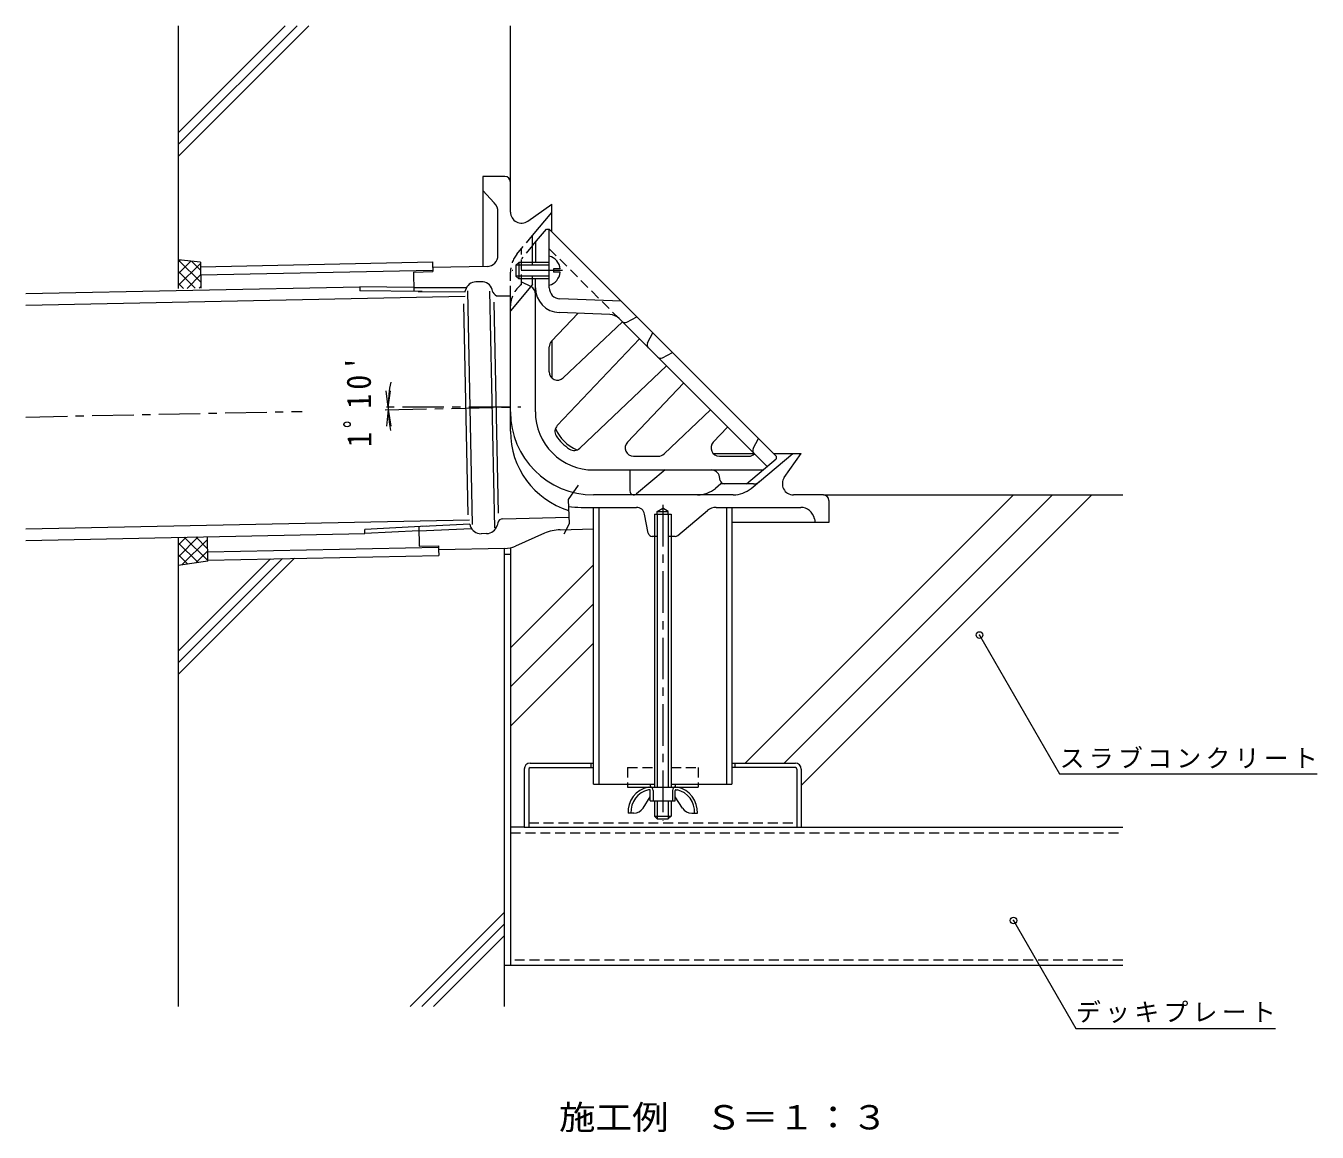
# Model space of a CAD drawing. Units: millimetres, scale not verified. Extents: x -592 to 771, y -582 to 553.
# Drawn here: x 186.2 to 652.6, y 94.8 to 494.4 of the extents above; entities that cross this region are included whole.
import ezdxf
from ezdxf.enums import TextEntityAlignment as Align

# ---------------------------------------------------------------- set-up
doc = ezdxf.new("R2010")
doc.units = ezdxf.units.MM
doc.header["$LTSCALE"] = 3
doc.header["$PDMODE"] = 32
doc.header["$PDSIZE"] = 2.4
doc.linetypes.add('CHAIN1', pattern=[8, 5, -1, 1, -1])
doc.linetypes.add('DASHED1', pattern=[1.8, 1.2, -0.6])
for name, color, linetype, lineweight in [('3-0', 4, 'Continuous', 5), ('3-2', 6, 'Continuous', 5), ('3-3', 4, 'Continuous', 5), ('3-4', 7, 'Continuous', 5), ('3-5', 7, 'Continuous', 5), ('3-6', 6, 'Continuous', 5), ('3-9', 7, 'Continuous', 5), ('3-A', 2, 'Continuous', 5), ('3-B', 3, 'Continuous', 5), ('3-C', 6, 'Continuous', 5), ('3-D', 7, 'Continuous', 5), ('3-F', 7, 'Continuous', 5)]:
    doc.layers.add(name, color=color, linetype=linetype, lineweight=lineweight)
doc.styles.add('ＭＳ ゴシック', font='')
doc.styles.get('ＭＳ ゴシック').set_extended_font_data('MS Gothic')

msp = doc.modelspace()

# ---------------------------------------------------------------- linework, layer by layer
at = {"layer": '3-0'}
for p, q in [((359.233, 439.929), (351.233, 439.929)), ((351.233, 439.929), (351.233, 407.439)), ((355.39, 430.472), (351.233, 434.929)), ((361.233, 427.11), (361.233, 437.929)), ((367.527, 423.833), (376.233, 429.929)), ((376.233, 419.93), (376.233, 429.929)), ((356.733, 411.47), (356.733, 427.062)), ((369.233, 418.587), (376.233, 426.929)), ((369.233, 407.929), (369.233, 418.587)), ((326.233, 405.43), (333.231, 405.572)), ((326.233, 405.43), (326.376, 398.394)), ((350.746, 401.928), (348.78, 401.888)), ((369.233, 400.929), (369.233, 403.929)), ((326.346, 399.873), (345.348, 399.8)), ((327.855, 398.388), (344.839, 398.323)), ((344.839, 398.323), (344.994, 398.909)), ((347.548, 314.238), (345.828, 398.659)), ((355.575, 312.996), (353.833, 398.507)), ((354.925, 398.213), (354.65, 399.106)), ((356.877, 396.802), (361.233, 396.891)), ((369.233, 400.929), (361.233, 391.395)), ((361.233, 347.929), (361.233, 396.891)), ((345.975, 317.785), (344.425, 393.899)), ((356.965, 318.366), (355.414, 394.56)), ((376.233, 380.619), (376.233, 367.129)), ((434.44, 339.929), (449.162, 339.929)), ((448.145, 327.269), (463.233, 339.929)), ((456.233, 339.929), (466.233, 339.929)), ((460.137, 331.223), (466.233, 339.929)), ((404.357, 333.929), (404.357, 326.396)), ((417.082, 333.929), (406.765, 325.272)), ((437.233, 328.929), (435.254, 327.269)), ((449.032, 328.929), (437.233, 328.929)), ((441.717, 324.929), (391.233, 324.929)), ((474.233, 324.929), (463.414, 324.929)), ((476.233, 322.929), (476.233, 314.929)), ((386.733, 320.429), (406.75, 320.429)), ((411.001, 311.148), (409.697, 317.99)), ((414.233, 318.929), (418.233, 318.929)), ((418.233, 318.929), (416.233, 320.084)), ((418.233, 317.929), (418.233, 318.929)), ((421.651, 310.28), (432.352, 319.259)), ((435.566, 320.429), (466.06, 320.429)), ((328.105, 313.486), (328.249, 306.45)), ((328.135, 312.007), (347.118, 312.854)), ((346.55, 314.309), (329.583, 313.552)), ((346.55, 314.309), (346.729, 313.729)), ((356.625, 314.836), (356.385, 313.926)), ((358.509, 316.325), (382.329, 316.919)), ((379.211, 312.34), (391.233, 312.639)), ((476.233, 314.929), (441.233, 314.929)), ((470.979, 316.324), (471.233, 314.929)), ((352.598, 310.947), (350.633, 310.907)), ((373.51, 311.059), (363.07, 306.435)), ((414.233, 309.929), (412.474, 309.929)), ((420.687, 309.929), (418.233, 309.929)), ((359.224, 305.581), (335.278, 305.093))]:
    msp.add_line(p, q, dxfattribs=at)
at = {"layer": '3-0', "linetype": 'DASHED1'}
for p, q in [((363.572, 411.841), (369.233, 418.587)), ((365.233, 400.929), (365.233, 413.82)), ((361.233, 396.891), (361.233, 405.413))]:
    msp.add_line(p, q, dxfattribs=at)
at = {"layer": '3-0', "linetype": 'CHAIN1'}
for p, q in [((186.233, 353.069), (286.035, 355.101)), ((315.969, 355.71), (365.003, 356.709)), ((361.233, 356.632), (316.489, 356.632)), ((416.233, 321.357), (416.233, 207.239))]:
    msp.add_line(p, q, dxfattribs=at)
at = {"layer": '3-0'}
for points in [[(352.814, 407.471), (333.201, 407.072), (333.231, 405.572)], [(414.233, 317.929), (414.233, 318.929), (416.233, 320.084)], [(328.249, 306.45), (335.247, 306.593), (335.278, 305.093)]]:
    msp.add_lwpolyline(points, dxfattribs=at)
for centre, radius, start, end in [((359.233, 437.929), 2, 0, 90), ((351.733, 427.062), 5, 0, 43.00008), ((365.233, 427.11), 4, 180, 305.00014), ((352.733, 411.47), 4, 271.16647, 0), ((348.862, 397.889), 4, 91.16684, 165.22099), ((350.827, 397.929), 4, 17.11238, 91.16684), ((356.836, 398.801), 2, 197.11249, 271.16684), ((391.233, 354.929), 30, 180, 270), ((391.233, 347.929), 30, 180, 252.5574), ((391.233, 354.929), 15, 203.64609, 246.35396), ((463.414, 328.929), 4, 144.99986, 270), ((428.826, 334.929), 10, 270, 310.00006), ((441.717, 334.929), 10, 270, 310.00006), ((449.032, 331.929), 3, 270, 310.00003), ((405.823, 326.396), 1.466, 180, 309.99997), ((474.233, 322.929), 2, 0, 90), ((386.733, 350.429), 30, 261.28271, 270), ((406.75, 317.429), 3, 10.7843, 90), ((435.566, 315.429), 5, 90, 130.00017), ((466.06, 315.429), 5, 10.30489, 90), ((350.552, 314.906), 4, 197.11205, 271.16684), ((352.517, 314.946), 4, 271.16684, 345.22151), ((358.559, 314.326), 2, 91.42737, 165.22099), ((379.584, 297.344), 15, 91.42712, 113.88934), ((412.474, 311.429), 1.5, 190.78445, 270), ((420.687, 311.429), 1.5, 270, 310.00003), ((359.02, 315.579), 10, 271.1667, 293.88933)]:
    msp.add_arc(centre, radius, start, end, dxfattribs=at)
at = {"layer": '3-0', "linetype": 'DASHED1'}
for centre, start in [((371.233, 405.413), 139.99994), ((371.233, 392.929), 126.86995)]:
    msp.add_arc(centre, 10, start, 180, dxfattribs=at)
at = {"layer": '3-2'}
for p, q in [((369.233, 414.97), (374.233, 420.929)), ((374.233, 420.929), (375.233, 420.929)), ((375.233, 399.778), (375.233, 420.929)), ((375.233, 420.929), (457.233, 338.929)), ((370.233, 415.616), (370.233, 408.93)), ((370.233, 354.929), (370.233, 402.929)), ((401.233, 394.929), (379.079, 395.781)), ((376.057, 380.433), (385.634, 390.526)), ((397.125, 390.083), (378.887, 390.785)), ((380.298, 367.189), (401.645, 387.446)), ((400.468, 388.623), (453.932, 335.159)), ((403.276, 387.327), (406.89, 389.272)), ((406.746, 389.195), (406.857, 389.305)), ((410.752, 379.851), (412.697, 383.465)), ((375.233, 369.365), (375.233, 378.368)), ((407.84, 381.251), (378.133, 349.946)), ((416.155, 374.448), (419.768, 376.394)), ((417.554, 371.536), (386.25, 341.829)), ((403.493, 343.994), (423.75, 365.341)), ((416.737, 339.753), (433.464, 355.626)), ((434.501, 343.994), (439.66, 349.431)), ((448.923, 341.68), (450.869, 345.293)), ((405.669, 338.929), (414.672, 338.929)), ((436.677, 338.929), (447.348, 338.929)), ((446.507, 328.929), (457.233, 337.929)), ((457.233, 338.929), (457.233, 337.929)), ((391.233, 333.929), (452.466, 333.929)), ((436.991, 330.135), (436.715, 331.518))]:
    msp.add_line(p, q, dxfattribs=at)
at = {"layer": '3-2', "linetype": 'DASHED1'}
for p, q in [((369.233, 414.97), (365.233, 410.204)), ((375.233, 413.858), (400.468, 388.623)), ((368.58, 400.151), (365.233, 401.832))]:
    msp.add_line(p, q, dxfattribs=at)
at = {"layer": '3-2', "linetype": 'CHAIN1'}
msp.add_line((380.091, 405.929), (361.896, 405.929), dxfattribs=at)
at = {"layer": '3-2'}
for centre, radius, start, end in [((371.733, 415.616), 1.5, 140.00024, 179.99966), ((367.233, 397.47), 3, 0, 63.32513), ((379.233, 399.778), 9, 179.99989, 267.79736), ((379.233, 399.778), 4, 180, 267.79758), ((396.933, 385.087), 5, 44.99969, 87.79678), ((402.565, 388.647), 1.5, 225.00101, 298.30215), ((378.233, 378.368), 3, 136.50002, 179.99966), ((412.072, 379.14), 1.5, 151.6993, 224.99966), ((415.444, 375.769), 1.5, 224.99899, 298.30003), ((378.233, 369.365), 3, 180.00034, 313.49998), ((391.233, 354.929), 21, 179.99976, 269.9998), ((380.309, 347.881), 3, 136.50002, 212.83174), ((391.233, 354.929), 16, 212.83176, 237.16995), ((384.185, 344.005), 3, 237.16978, 313.49998), ((405.669, 341.929), 3, 136.50002, 269.99966), ((436.677, 341.929), 3, 136.50002, 269.99966), ((450.244, 340.968), 1.5, 151.6993, 224.99966), ((414.672, 341.929), 3, 270.00034, 313.49998), ((447.348, 341.929), 3, 269.9995, 312.49084), ((433.773, 330.929), 3, 11.30984, 90), ((438.462, 330.429), 1.5, 191.31015, 270)]:
    msp.add_arc(centre, radius, start, end, dxfattribs=at)
at = {"layer": '3-3'}
for p, q in [((249.308, 407.364), (333.16, 409.071)), ((249.369, 404.364), (333.221, 406.072)), ((333.201, 407.072), (333.16, 409.071)), ((251.89, 304.395), (335.257, 306.093)), ((335.278, 305.093), (335.318, 303.093)), ((251.951, 301.396), (335.318, 303.093)), ((403.483, 220.429), (403.483, 219.429)), ((403.483, 219.429), (428.983, 219.429)), ((411.733, 220.429), (411.733, 219.429)), ((420.733, 220.429), (420.733, 219.429)), ((428.983, 220.429), (428.983, 219.429))]:
    msp.add_line(p, q, dxfattribs=at)
at = {"layer": '3-3', "linetype": 'DASHED1'}
for p, q in [((403.483, 226.429), (403.483, 220.429)), ((403.483, 226.429), (413.233, 226.429)), ((419.233, 226.429), (428.983, 226.429)), ((428.983, 226.429), (428.983, 220.429))]:
    msp.add_line(p, q, dxfattribs=at)
at = {"layer": '3-4', "color": 6}
for p, q in [((249.275, 408.974), (241.257, 409.793)), ((241.257, 409.01), (241.966, 409.72)), ((241.257, 404.768), (245.816, 409.327)), ((241.257, 400.525), (249.284, 408.552)), ((241.424, 409.776), (249.422, 401.778)), ((246.15, 409.293), (249.333, 406.109)), ((249.275, 408.974), (249.466, 399.612)), ((241.257, 405.701), (247.388, 399.569)), ((241.257, 401.458), (243.23, 399.485)), ((244.484, 399.51), (249.368, 404.394)), ((248.815, 399.598), (249.453, 400.236)), ((241.233, 302.489), (248.522, 309.778)), ((241.233, 306.731), (244.191, 309.69)), ((242.62, 299.633), (251.8, 308.814)), ((243.465, 309.675), (251.956, 301.184)), ((247.623, 309.76), (251.867, 305.515)), ((251.96, 300.974), (251.779, 309.844)), ((241.233, 307.664), (248.43, 300.467)), ((241.233, 303.422), (244.72, 299.935)), ((247.574, 300.344), (251.885, 304.656)), ((251.96, 300.974), (241.233, 299.434))]:
    msp.add_line(p, q, dxfattribs=at)
at = {"layer": '3-4'}
for p, q in [((317.083, 356.632), (316.3, 362.581)), ((317.083, 356.632), (317.866, 362.581)), ((317.092, 355.733), (316.43, 349.77)), ((317.092, 355.733), (317.996, 349.802))]:
    msp.add_line(p, q, dxfattribs=at)
msp.add_arc((361.233, 356.632), 44.15, 168.18814, 191.03984, dxfattribs=at)
at = {"layer": '3-5'}
for p, q in [((530.595, 274.321), (559.562, 224.149)), ((559.562, 224.149), (652.562, 224.149)), ((542.933, 171.195), (565.459, 132.179)), ((565.459, 132.179), (637.459, 132.179))]:
    msp.add_line(p, q, dxfattribs=at)
for p in [(530.595, 274.321), (542.933, 171.195)]:
    msp.add_point(p, dxfattribs=at)
at = {"layer": '3-6'}
for p, q in [((241.257, 494.358), (241.257, 399.444)), ((241.257, 455.68), (279.936, 494.358)), ((241.257, 447.194), (288.421, 494.358)), ((241.257, 451.437), (284.178, 494.358)), ((361.233, 437.929), (361.233, 494.358)), ((391.233, 220.429), (391.233, 320.429)), ((393.233, 220.429), (393.233, 320.429)), ((439.233, 320.429), (439.233, 220.429)), ((441.233, 320.429), (441.233, 220.429)), ((241.233, 309.629), (241.233, 140.201)), ((241.233, 260.062), (283.203, 302.032)), ((241.233, 264.305), (278.872, 301.944)), ((241.233, 268.548), (274.541, 301.856)), ((391.233, 220.429), (413.233, 220.429)), ((419.233, 220.429), (441.233, 220.429)), ((325.018, 140.201), (358.933, 174.116)), ((329.261, 140.201), (358.933, 169.873)), ((333.503, 140.201), (358.933, 165.63)), ((358.933, 154.929), (358.933, 140.201))]:
    msp.add_line(p, q, dxfattribs=at)
at = {"layer": '3-9'}
for p, q in [((542.869, 324.929), (445.968, 228.029)), ((557.011, 324.929), (460.111, 228.029)), ((571.153, 324.929), (466.233, 220.01)), ((474.233, 324.929), (582.368, 324.929)), ((358.933, 305.575), (358.933, 154.929)), ((358.933, 303.574), (361.233, 303.574)), ((361.233, 305.622), (361.233, 154.929)), ((391.233, 299.71), (361.233, 269.71)), ((391.233, 285.568), (361.233, 255.568)), ((391.233, 271.426), (361.233, 241.426)), ((366.233, 204.929), (361.233, 204.929)), ((466.233, 204.929), (582.368, 204.929)), ((582.368, 154.929), (358.933, 154.929))]:
    msp.add_line(p, q, dxfattribs=at)
at = {"layer": '3-9', "linetype": 'DASHED1'}
for p, q in [((361.233, 202.929), (582.368, 202.929)), ((582.368, 156.929), (361.233, 156.929))]:
    msp.add_line(p, q, dxfattribs=at)
at = {"layer": '3-A'}
for p, q in [((363.233, 407.929), (364.233, 408.929)), ((363.233, 407.929), (363.233, 403.929)), ((375.233, 407.929), (363.233, 407.929)), ((364.233, 408.929), (364.233, 402.929)), ((375.233, 408.929), (364.233, 408.929)), ((376.733, 406.529), (376.733, 405.329)), ((379.2, 406.529), (376.733, 406.529)), ((363.233, 403.929), (364.233, 402.929)), ((375.233, 403.929), (363.233, 403.929)), ((375.233, 402.929), (364.233, 402.929)), ((379.2, 405.329), (376.733, 405.329)), ((413.233, 317.929), (419.233, 317.929)), ((413.233, 317.929), (413.233, 219.429)), ((414.233, 317.929), (414.233, 219.429)), ((418.233, 317.929), (418.233, 219.429)), ((419.233, 317.929), (419.233, 219.429)), ((409.129, 211.797), (411.733, 215.929)), ((411.533, 218.429), (411.047, 218.429)), ((411.733, 214.429), (411.733, 218.229)), ((412.733, 218.229), (412.733, 214.429)), ((419.733, 218.229), (419.733, 214.429)), ((420.733, 214.429), (420.733, 218.229)), ((423.337, 211.797), (420.733, 215.929)), ((420.933, 218.429), (421.418, 218.429)), ((405.745, 209.929), (403.733, 209.929)), ((411.733, 214.429), (420.733, 214.429)), ((413.233, 214.429), (413.233, 208.929)), ((414.233, 214.429), (414.233, 207.929)), ((418.233, 214.429), (418.233, 207.929)), ((419.233, 214.429), (419.233, 208.929)), ((426.721, 209.929), (428.733, 209.929)), ((413.233, 208.929), (419.233, 208.929))]:
    msp.add_line(p, q, dxfattribs=at)
msp.add_lwpolyline([(413.233, 208.929), (414.233, 207.929), (418.233, 207.929), (419.233, 208.929)], dxfattribs=at)
for centre, radius, start, end in [((373.788, 405.929), 5.445, 6.32591, 74.60773), ((373.788, 405.929), 5.445, 285.39227, 353.67409), ((412.969, 210.408), 9.248, 102.71823, 182.96507), ((411.533, 218.229), 1.2, 0, 90), ((420.933, 218.229), 1.2, 90, 180), ((419.497, 210.408), 9.248, 357.03493, 77.28177), ((412.969, 210.408), 8.248, 103.47058, 182.96507), ((411.533, 218.229), 0.2, 0, 90), ((420.933, 218.229), 0.2, 90, 180), ((419.497, 210.408), 8.248, 357.03493, 76.52942), ((405.745, 213.929), 4, 270, 327.78351), ((426.721, 213.929), 4, 212.21649, 270)]:
    msp.add_arc(centre, radius, start, end, dxfattribs=at)
at = {"layer": '3-B'}
for p, q in [((366.233, 225.929), (366.233, 204.929)), ((367.833, 225.929), (367.833, 204.929)), ((368.333, 228.029), (391.233, 228.029)), ((368.333, 226.429), (391.233, 226.429)), ((390.233, 228.029), (390.233, 226.429)), ((441.233, 228.029), (464.133, 228.029)), ((464.133, 226.429), (441.233, 226.429)), ((442.233, 228.029), (442.233, 226.429)), ((464.633, 225.929), (464.633, 204.929)), ((466.233, 225.929), (466.233, 204.929)), ((366.233, 204.929), (466.233, 204.929))]:
    msp.add_line(p, q, dxfattribs=at)
at = {"layer": '3-B', "linetype": 'DASHED1'}
msp.add_line((367.833, 206.529), (464.633, 206.529), dxfattribs=at)
at = {"layer": '3-B'}
for centre, radius, start, end in [((368.333, 225.929), 2.1, 90, 180), ((368.333, 225.929), 0.5, 90, 180), ((464.133, 225.929), 2.1, 0, 90), ((464.133, 225.929), 0.5, 0, 90)]:
    msp.add_arc(centre, radius, start, end, dxfattribs=at)
at = {"layer": '3-C'}
for p, q in [((186.233, 397.628), (306.877, 400.085)), ((186.233, 393.427), (344.837, 396.657)), ((306.877, 400.085), (306.861, 398.606)), ((329.377, 398.361), (306.861, 398.606)), ((326.346, 399.873), (306.875, 400.085)), ((186.233, 312.71), (346.48, 315.973)), ((331.103, 313.641), (308.614, 312.479)), ((308.69, 311.003), (308.614, 312.479)), ((186.233, 308.509), (308.69, 311.003)), ((328.135, 312.007), (308.689, 311.003))]:
    msp.add_line(p, q, dxfattribs=at)
at = {"layer": '3-D'}
msp.add_lwpolyline([(385.679, 328.435), (382.095, 323.223), (382.421, 314.426), (380.467, 310.734)], dxfattribs=at)

# ---------------------------------------------------------------- texts
at = {"layer": '3-4', "color": 2, "insert": (311.214, 342.281), "char_height": 8.798, "attachment_point": 7, "rotation": 90.583, "style": 'ＭＳ ゴシック'}
msp.add_mtext("\\T1.28;\\W0.9;1ﾟ10'", dxfattribs=at)
at = {"layer": '3-5', "char_height": 6.598, "attachment_point": 7, "style": 'ＭＳ ゴシック'}
for s, insert in [('\\T1.17;スラブコンクリート', (559.562, 226.149)), ('\\T1.17;デッキプレート', (565.459, 134.179))]:
    msp.add_mtext(s, dxfattribs=dict(at, insert=insert))
at = {"layer": '3-F', "color": 2, "style": 'ＭＳ ゴシック', "width": 1.1}
msp.add_text('施工例\u3000Ｓ＝１：３', height=8.798, dxfattribs=at).set_placement((378.761, 93.106), align=Align.BOTTOM_LEFT)

doc.saveas('drawing.dxf')
